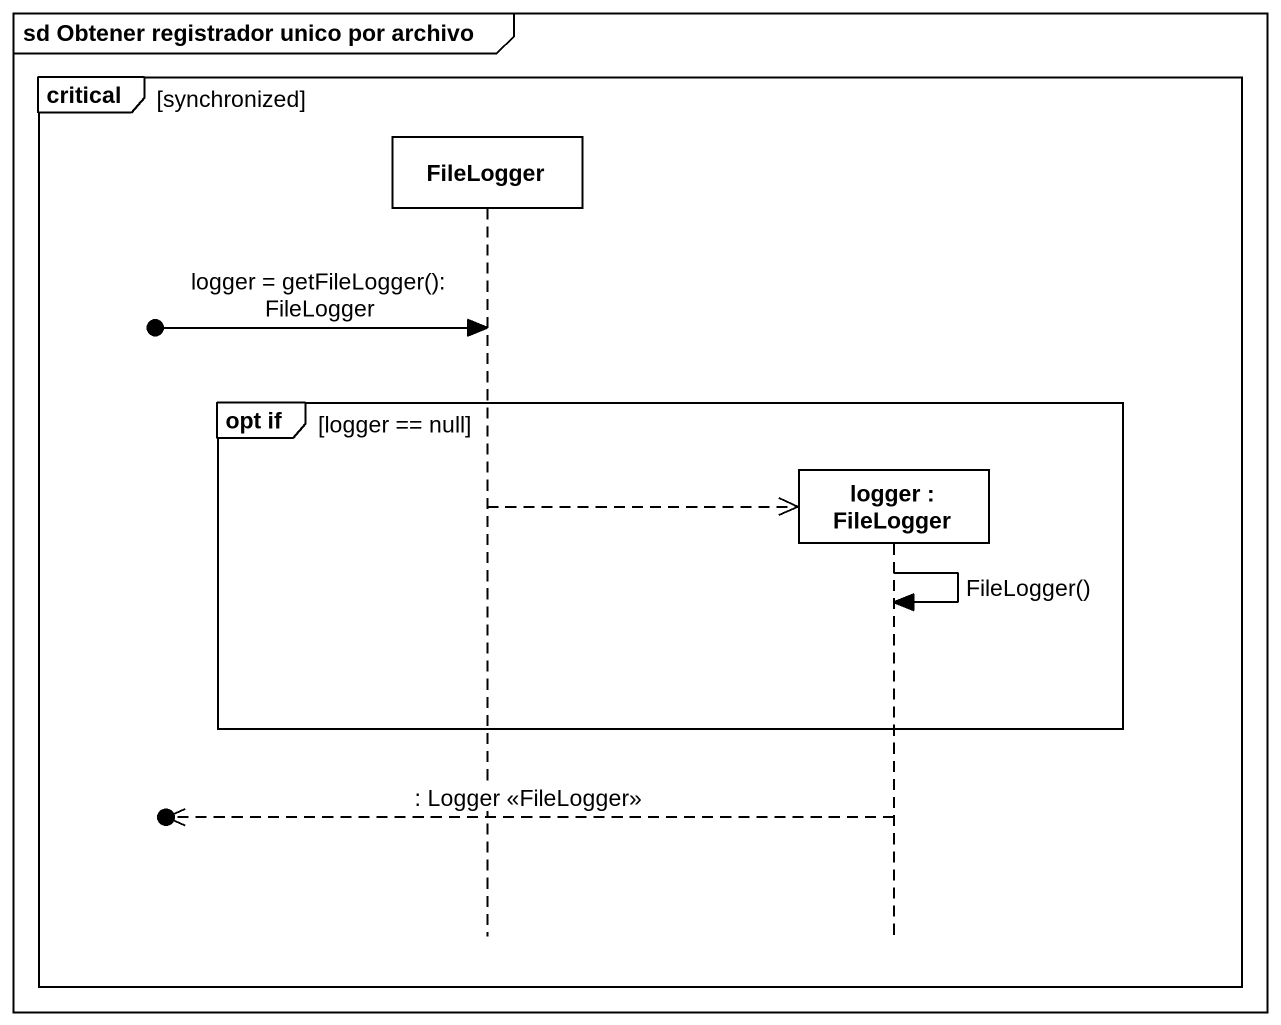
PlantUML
@startuml
mainframe sd Obtener registrador unico por archivo
hide footbox
participant FileLogger
participant "logger : FileLogger" as logger

critical synchronized
  [o-> FileLogger : logger = getFileLogger(): FileLogger
  group opt if [logger == null]
    FileLogger -->> logger **
    logger -> logger : FileLogger()
  end
  [o<<-- logger : : Logger <<FileLogger>>
end
@enduml
